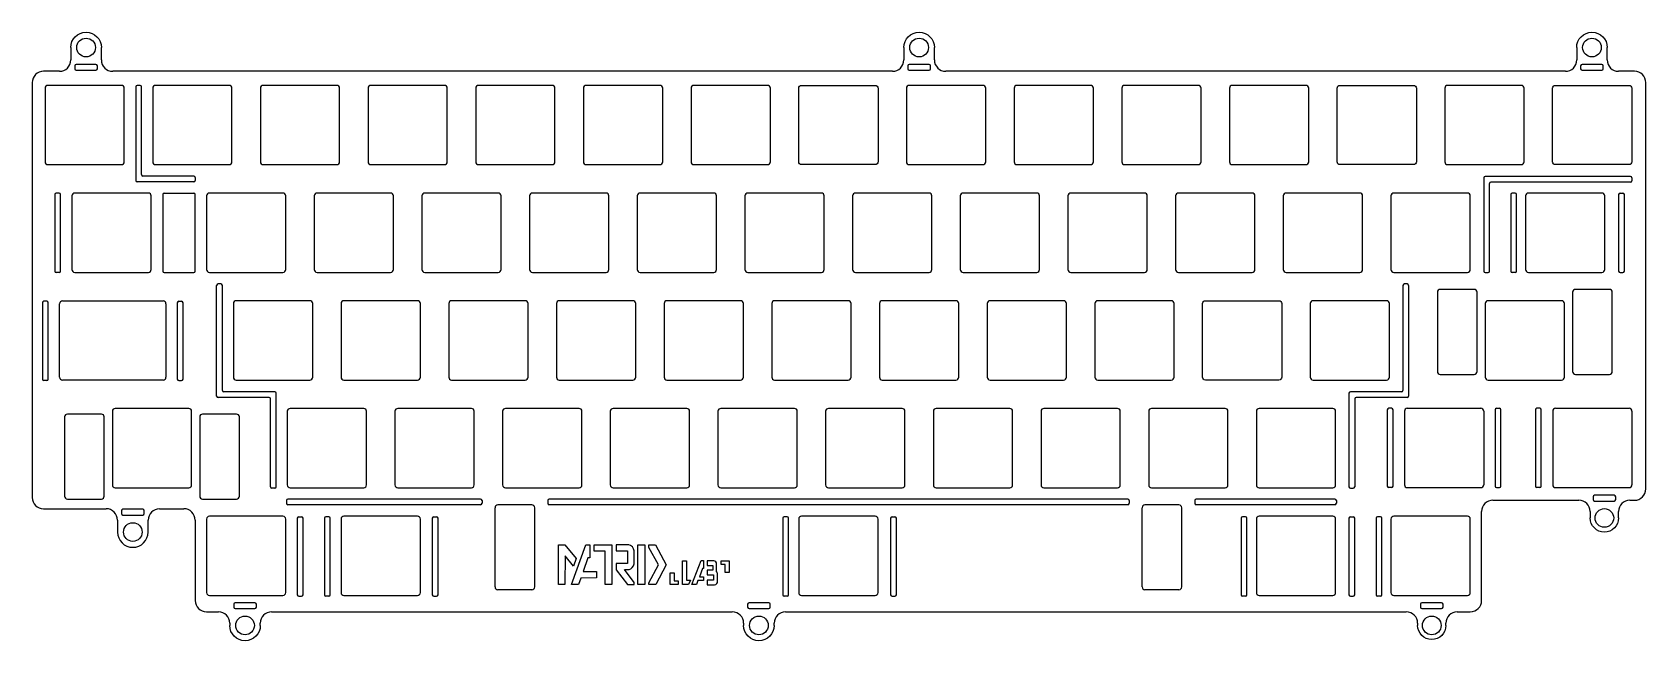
# Model space of a CAD drawing. Header units: millimetres. Extents: x 20 to 305, y 18 to 126.
import ezdxf

# ---------------------------------------------------------------- set-up
doc = ezdxf.new("R2010")
doc.units = ezdxf.units.MM
doc.linetypes.add('Continuous2', pattern=[0])

msp = doc.modelspace()

# ---------------------------------------------------------------- linework, layer by layer
at = {"color": 7, "linetype": 'Continuous2'}
for p, q in [((26.92, 123.15), (26.92, 120.95)), ((32.32, 120.95), (32.32, 123.15)), ((174.07, 123.15), (174.07, 120.95)), ((179.47, 120.95), (179.47, 123.15)), ((292.92, 123.15), (292.92, 120.95)), ((298.32, 120.95), (298.32, 123.15)), ((20.12, 116.95), (20.12, 43.7)), ((24.92, 118.95), (22.12, 118.95)), ((172.07, 118.95), (34.32, 118.95)), ((290.92, 118.95), (181.47, 118.95)), ((303.12, 118.95), (300.32, 118.95)), ((305.12, 45.2), (305.12, 116.95)), ((24.95, 64.91), (24.95, 77.91)), ((25.45, 78.41), (43.22, 78.41)), ((43.72, 77.91), (43.72, 64.91)), ((43.22, 64.41), (25.45, 64.41)), ((278.13, 43.2), (293.31, 43.2)), ((302.31, 43.2), (303.12, 43.2)), ((22.12, 41.7), (33.18, 41.7)), ((42.57, 41.69), (46.89, 41.7)), ((276.13, 25.5), (276.13, 41.2)), ((295.31, 41.2), (295.31, 40.07)), ((300.31, 40.07), (300.31, 41.2)), ((35.18, 39.7), (35.18, 37.59)), ((40.58, 37.59), (40.58, 39.69)), ((48.89, 39.7), (48.89, 25.5)), ((50.89, 23.5), (53, 23.5)), ((62.4, 23.5), (143.77, 23.5)), ((153.17, 23.5), (262.82, 23.5)), ((271.82, 23.5), (274.13, 23.5)), ((55, 21.5), (55, 21.1)), ((60.4, 21.1), (60.4, 21.5)), ((145.77, 21.5), (145.77, 21.1)), ((151.17, 21.1), (151.17, 21.5)), ((264.82, 21.5), (264.82, 21.1)), ((269.82, 21.1), (269.82, 21.5))]:
    msp.add_line(p, q, dxfattribs=at)
at = {"color": 7}
for p, q in [((27.62, 119.9), (27.62, 119.39)), ((29.62, 120.15), (27.87, 120.15)), ((31.37, 120.15), (29.62, 120.15)), ((31.62, 119.39), (31.62, 119.9)), ((174.77, 119.9), (174.77, 119.39)), ((176.77, 120.15), (175.02, 120.15)), ((178.52, 120.15), (176.77, 120.15)), ((178.77, 119.39), (178.77, 119.9)), ((293.62, 119.9), (293.62, 119.39)), ((295.62, 120.15), (293.87, 120.15)), ((297.37, 120.15), (295.62, 120.15)), ((297.62, 119.39), (297.62, 119.9)), ((27.87, 119.14), (31.37, 119.14)), ((175.02, 119.14), (178.52, 119.14)), ((293.87, 119.14), (297.37, 119.14)), ((38.39, 116.22), (38.39, 99.69)), ((39.15, 116.47), (38.64, 116.47)), ((39.4, 100.7), (39.4, 116.22)), ((48.67, 100.45), (39.65, 100.45)), ((48.92, 100.2), (48.92, 99.69)), ((276.51, 100.14), (276.51, 83.67)), ((302.4, 100.39), (276.76, 100.39)), ((24.1, 97.17), (24.1, 83.67)), ((24.86, 97.42), (24.35, 97.42)), ((25.11, 83.67), (25.11, 97.17)), ((48.67, 99.44), (38.64, 99.44)), ((43.15, 97.17), (43.15, 83.67)), ((43.4, 97.42), (48.67, 97.42)), ((48.92, 83.67), (48.92, 97.17)), ((277.52, 83.67), (277.52, 99.13)), ((302.4, 99.38), (277.77, 99.38)), ((281.28, 97.17), (281.28, 83.67)), ((282.04, 97.42), (281.53, 97.42)), ((282.29, 83.67), (282.29, 97.17)), ((300.33, 97.17), (300.33, 83.67)), ((300.58, 97.42), (301.09, 97.42)), ((301.34, 83.67), (301.34, 97.17)), ((24.86, 83.42), (24.35, 83.42)), ((43.4, 83.42), (48.67, 83.42)), ((276.76, 83.42), (277.27, 83.42)), ((282.04, 83.42), (281.53, 83.42)), ((300.58, 83.42), (301.09, 83.42)), ((52.68, 61.59), (52.68, 81.15)), ((53.44, 81.4), (52.93, 81.4)), ((53.69, 62.6), (53.69, 81.15)), ((262.23, 81.15), (262.23, 62.6)), ((262.99, 81.4), (262.48, 81.4)), ((263.24, 81.15), (263.24, 61.59)), ((21.93, 78.09), (21.93, 64.59)), ((22.69, 78.34), (22.18, 78.34)), ((22.94, 64.59), (22.94, 78.09)), ((45.74, 78.09), (45.74, 64.59)), ((45.99, 78.34), (46.5, 78.34)), ((46.75, 64.59), (46.75, 78.09)), ((22.69, 64.34), (22.18, 64.34)), ((45.99, 64.34), (46.5, 64.34)), ((61.95, 61.34), (52.93, 61.34)), ((62.96, 62.35), (53.94, 62.35)), ((62.2, 45.57), (62.2, 61.09)), ((63.21, 45.57), (63.21, 62.1)), ((252.7, 62.1), (252.7, 45.57)), ((261.98, 62.35), (252.95, 62.35)), ((253.71, 61.09), (253.71, 45.57)), ((262.99, 61.34), (253.96, 61.34)), ((259.47, 59.19), (259.47, 45.69)), ((260.23, 59.44), (259.72, 59.44)), ((260.48, 45.69), (260.48, 59.19)), ((262.5, 58.94), (262.5, 45.94)), ((263, 59.44), (276, 59.44)), ((276.5, 58.94), (276.5, 45.94)), ((278.52, 59.19), (278.52, 45.69)), ((278.77, 59.44), (279.28, 59.44)), ((279.53, 45.69), (279.53, 59.19)), ((285.66, 59.19), (285.66, 45.69)), ((286.42, 59.44), (285.91, 59.44)), ((286.67, 45.69), (286.67, 59.19)), ((288.69, 58.94), (288.69, 45.94)), ((289.19, 59.44), (302.19, 59.44)), ((302.69, 58.94), (302.69, 45.94)), ((62.96, 45.32), (62.45, 45.32)), ((65.02, 43.17), (65.02, 42.66)), ((99.31, 43.42), (65.27, 43.42)), ((213.61, 43.42), (111.41, 43.42)), ((250.22, 43.42), (225.71, 43.42)), ((250.47, 43.17), (250.47, 42.66)), ((252.95, 45.32), (253.46, 45.32)), ((260.23, 45.44), (259.72, 45.44)), ((263, 45.44), (276, 45.44)), ((278.77, 45.44), (279.28, 45.44)), ((286.42, 45.44), (285.91, 45.44)), ((289.19, 45.44), (302.19, 45.44)), ((295.81, 43.83), (295.81, 43.32)), ((299.56, 44.08), (296.06, 44.08)), ((296.06, 43.07), (297.81, 43.07)), ((297.81, 43.07), (299.56, 43.07)), ((299.81, 43.32), (299.81, 43.83)), ((35.88, 41.35), (35.88, 40.84)), ((39.63, 41.6), (36.13, 41.6)), ((36.13, 40.59), (37.88, 40.59)), ((37.88, 40.59), (39.63, 40.59)), ((39.88, 40.84), (39.88, 41.35)), ((99.31, 42.41), (65.27, 42.41)), ((66.93, 40.02), (66.93, 26.52)), ((67.18, 40.27), (67.69, 40.27)), ((67.94, 26.52), (67.94, 40.02)), ((71.73, 40.02), (71.73, 26.52)), ((72.49, 40.27), (71.98, 40.27)), ((72.74, 26.52), (72.74, 40.02)), ((90.78, 40.02), (90.78, 26.52)), ((91.03, 40.27), (91.54, 40.27)), ((91.79, 26.52), (91.79, 40.02)), ((101.86, 27.89), (101.86, 41.89)), ((108.36, 42.39), (102.36, 42.39)), ((108.86, 27.89), (108.86, 41.89)), ((213.61, 42.41), (111.41, 42.41)), ((152.69, 40.02), (152.69, 26.52)), ((153.45, 40.27), (152.94, 40.27)), ((153.7, 26.52), (153.7, 40.02)), ((171.74, 40.02), (171.74, 26.52)), ((171.99, 40.27), (172.5, 40.27)), ((172.75, 26.52), (172.75, 40.02)), ((216.16, 27.89), (216.16, 41.89)), ((222.66, 42.39), (216.66, 42.39)), ((223.16, 27.89), (223.16, 41.89)), ((250.22, 42.41), (225.71, 42.41)), ((233.65, 40.02), (233.65, 26.52)), ((234.41, 40.27), (233.9, 40.27)), ((234.66, 26.52), (234.66, 40.02)), ((252.7, 40.02), (252.7, 26.52)), ((252.95, 40.27), (253.46, 40.27)), ((253.71, 26.52), (253.71, 40.02)), ((257.5, 40.02), (257.5, 26.52)), ((258.26, 40.27), (257.75, 40.27)), ((258.51, 26.52), (258.51, 40.02)), ((67.18, 26.27), (67.69, 26.27)), ((72.49, 26.27), (71.98, 26.27)), ((91.03, 26.27), (91.54, 26.27)), ((108.36, 27.39), (102.36, 27.39)), ((153.45, 26.27), (152.94, 26.27)), ((171.99, 26.27), (172.5, 26.27)), ((222.66, 27.39), (216.66, 27.39)), ((234.41, 26.27), (233.9, 26.27)), ((252.95, 26.27), (253.46, 26.27)), ((258.26, 26.27), (257.75, 26.27)), ((55.7, 24.86), (55.7, 24.35)), ((59.45, 25.11), (55.95, 25.11)), ((55.95, 24.1), (57.7, 24.1)), ((57.7, 24.1), (59.45, 24.1)), ((59.7, 24.35), (59.7, 24.86)), ((146.47, 24.86), (146.47, 24.35)), ((150.22, 25.11), (146.72, 25.11)), ((146.72, 24.1), (148.47, 24.1)), ((148.47, 24.1), (150.22, 24.1)), ((150.47, 24.35), (150.47, 24.86)), ((265.32, 24.86), (265.32, 24.35)), ((269.07, 25.11), (265.57, 25.11)), ((265.57, 24.1), (267.32, 24.1)), ((267.32, 24.1), (269.07, 24.1)), ((269.32, 24.35), (269.32, 24.86))]:
    msp.add_line(p, q, dxfattribs=at)
for p, q in [((302.65, 100.14), (302.65, 99.63)), ((99.56, 43.17), (99.56, 42.66)), ((111.16, 43.17), (111.16, 42.66)), ((213.86, 43.17), (213.86, 42.66)), ((225.46, 43.17), (225.46, 42.66))]:
    msp.add_line(p, q)
for points in [[(35.87, 116.47), (22.87, 116.47, 0.414214), (22.37, 115.97), (22.37, 102.97, 0.414214), (22.87, 102.47), (35.87, 102.47, 0.414214), (36.37, 102.97), (36.37, 115.97, 0.414214)], [(41.89, 102.47), (54.89, 102.47, 0.414214), (55.39, 102.97), (55.39, 115.97, 0.414214), (54.89, 116.47), (41.89, 116.47, 0.414214), (41.39, 115.97), (41.39, 102.97, 0.414214)], [(74.41, 115.97, 0.414214), (73.91, 116.47), (60.91, 116.47, 0.414214), (60.41, 115.97), (60.41, 102.97, 0.414214), (60.91, 102.47), (73.91, 102.47, 0.414214), (74.41, 102.97)], [(79.93, 116.47, 0.414214), (79.43, 115.97), (79.43, 102.97, 0.414214), (79.93, 102.47), (92.93, 102.47, 0.414214), (93.43, 102.97), (93.43, 115.97, 0.414214), (92.93, 116.47)], [(111.95, 102.47, 0.414214), (112.45, 102.97), (112.45, 115.97, 0.414214), (111.95, 116.47), (98.95, 116.47, 0.414214), (98.45, 115.97), (98.45, 102.97, 0.414214), (98.95, 102.47)], [(117.97, 116.47, 0.414214), (117.47, 115.97), (117.47, 102.97, 0.414214), (117.97, 102.47), (130.97, 102.47, 0.414214), (131.47, 102.97), (131.47, 115.97, 0.414214), (130.97, 116.47)], [(150.49, 115.97, 0.414214), (149.99, 116.47), (136.99, 116.47, 0.414214), (136.49, 115.97), (136.49, 102.97, 0.414214), (136.99, 102.47), (149.99, 102.47, 0.414214), (150.49, 102.97)], [(169.01, 102.47), (156.01, 102.47, -0.414214), (155.51, 102.97), (155.51, 115.97, -0.414214), (156.01, 116.47), (169.01, 116.47, -0.414214), (169.51, 115.97), (169.51, 102.97, -0.414214)], [(188.53, 115.97, 0.414214), (188.03, 116.47), (175.03, 116.47, 0.414214), (174.53, 115.97), (174.53, 102.97, 0.414214), (175.03, 102.47), (188.03, 102.47, 0.414214), (188.53, 102.97)], [(207.05, 116.47), (194.05, 116.47, 0.414214), (193.55, 115.97), (193.55, 102.97, 0.414214), (194.05, 102.47), (207.05, 102.47, 0.414214), (207.55, 102.97), (207.55, 115.97, 0.414214)], [(226.57, 115.97, 0.414214), (226.07, 116.47), (213.07, 116.47, 0.414214), (212.57, 115.97), (212.57, 102.97, 0.414214), (213.07, 102.47), (226.07, 102.47, 0.414214), (226.57, 102.97)], [(245.59, 102.97), (245.59, 115.97, 0.414214), (245.09, 116.47), (232.09, 116.47, 0.414214), (231.59, 115.97), (231.59, 102.97, 0.414214), (232.09, 102.47), (245.09, 102.47, 0.414214)], [(264.11, 116.47, -0.414214), (264.61, 115.97), (264.61, 102.97, -0.414214), (264.11, 102.47), (251.11, 102.47, -0.414214), (250.61, 102.97), (250.61, 115.97, -0.414214), (251.11, 116.47)], [(283.63, 102.97), (283.63, 115.97, 0.414214), (283.13, 116.47), (270.13, 116.47, 0.414214), (269.63, 115.97), (269.63, 102.97, 0.414214), (270.13, 102.47), (283.13, 102.47, 0.414214)], [(302.15, 116.47, -0.414214), (302.65, 115.97), (302.65, 102.97, -0.414214), (302.15, 102.47), (289.15, 102.47, -0.414214), (288.65, 102.97), (288.65, 115.97, -0.414214), (289.15, 116.47)], [(41.12, 83.95), (41.12, 96.95, 0.414214), (40.62, 97.45), (27.62, 97.45, 0.414214), (27.12, 96.95), (27.12, 83.95, 0.414214), (27.62, 83.45), (40.62, 83.45, 0.414214)], [(50.9, 96.95), (50.9, 83.95, 0.414214), (51.4, 83.45), (64.4, 83.45, 0.414214), (64.9, 83.95), (64.9, 96.95, 0.414214), (64.4, 97.45), (51.4, 97.45, 0.414214)], [(69.92, 83.95, 0.414214), (70.42, 83.45), (83.42, 83.45, 0.414214), (83.92, 83.95), (83.92, 96.95, 0.414214), (83.42, 97.45), (70.42, 97.45, 0.414214), (69.92, 96.95)], [(102.94, 96.95, 0.414214), (102.44, 97.45), (89.44, 97.45, 0.414214), (88.94, 96.95), (88.94, 83.95, 0.414214), (89.44, 83.45), (102.44, 83.45, 0.414214), (102.94, 83.95)], [(107.96, 96.95), (107.96, 83.95, 0.414214), (108.46, 83.45), (121.46, 83.45, 0.414214), (121.96, 83.95), (121.96, 96.95, 0.414214), (121.46, 97.45), (108.46, 97.45, 0.414214)], [(127.48, 97.45, 0.414214), (126.98, 96.95), (126.98, 83.95, 0.414214), (127.48, 83.45), (140.48, 83.45, 0.414214), (140.98, 83.95), (140.98, 96.95, 0.414214), (140.48, 97.45)], [(160, 83.95), (160, 96.95, 0.414214), (159.5, 97.45), (146.5, 97.45, 0.414214), (146, 96.95), (146, 83.95, 0.414214), (146.5, 83.45), (159.5, 83.45, 0.414214)], [(179.02, 83.95), (179.02, 96.95, 0.414214), (178.52, 97.45), (165.52, 97.45, 0.414214), (165.02, 96.95), (165.02, 83.95, 0.414214), (165.52, 83.45), (178.52, 83.45, 0.414214)], [(197.54, 97.45), (184.54, 97.45, 0.414214), (184.04, 96.95), (184.04, 83.95, 0.414214), (184.54, 83.45), (197.54, 83.45, 0.414214), (198.04, 83.95), (198.04, 96.95, 0.414214)], [(217.06, 83.95), (217.06, 96.95, 0.414214), (216.56, 97.45), (203.56, 97.45, 0.414214), (203.06, 96.95), (203.06, 83.95, 0.414214), (203.56, 83.45), (216.56, 83.45, 0.414214)], [(222.08, 96.95), (222.08, 83.95, 0.414214), (222.58, 83.45), (235.58, 83.45, 0.414214), (236.08, 83.95), (236.08, 96.95, 0.414214), (235.58, 97.45), (222.58, 97.45, 0.414214)], [(241.1, 83.95, 0.414214), (241.6, 83.45), (254.6, 83.45, 0.414214), (255.1, 83.95), (255.1, 96.95, 0.414214), (254.6, 97.45), (241.6, 97.45, 0.414214), (241.1, 96.95)], [(274.12, 96.95, 0.414214), (273.62, 97.45), (260.62, 97.45, 0.414214), (260.12, 96.95), (260.12, 83.95, 0.414214), (260.62, 83.45), (273.62, 83.45, 0.414214), (274.12, 83.95)], [(297.39, 97.45), (284.39, 97.45, 0.414214), (283.89, 96.95), (283.89, 83.95, 0.414214), (284.39, 83.45), (297.39, 83.45, 0.414214), (297.89, 83.95), (297.89, 96.95, 0.414214)], [(268.82, 80.43, 0.414214), (268.32, 79.93), (268.32, 65.93, 0.414214), (268.82, 65.43), (274.82, 65.43, 0.414214), (275.32, 65.93), (275.32, 79.93, 0.414214), (274.82, 80.43)], [(298.7, 80.43), (292.7, 80.43, 0.414214), (292.2, 79.93), (292.2, 65.93, 0.414214), (292.7, 65.43), (298.7, 65.43, 0.414214), (299.2, 65.93), (299.2, 79.93, 0.414214)], [(69.65, 64.93), (69.65, 77.93, 0.414214), (69.15, 78.43), (56.15, 78.43, 0.414214), (55.65, 77.93), (55.65, 64.93, 0.414214), (56.15, 64.43), (69.15, 64.43, 0.414214)], [(75.17, 78.43, 0.414214), (74.67, 77.93), (74.67, 64.93, 0.414214), (75.17, 64.43), (88.17, 64.43, 0.414214), (88.67, 64.93), (88.67, 77.93, 0.414214), (88.17, 78.43)], [(94.19, 78.43, 0.414214), (93.69, 77.93), (93.69, 64.93, 0.414214), (94.19, 64.43), (107.19, 64.43, 0.414214), (107.69, 64.93), (107.69, 77.93, 0.414214), (107.19, 78.43)], [(126.21, 78.43), (113.21, 78.43, 0.414214), (112.71, 77.93), (112.71, 64.93, 0.414214), (113.21, 64.43), (126.21, 64.43, 0.414214), (126.71, 64.93), (126.71, 77.93, 0.414214)], [(131.73, 77.93), (131.73, 64.93, 0.414214), (132.23, 64.43), (145.23, 64.43, 0.414214), (145.73, 64.93), (145.73, 77.93, 0.414214), (145.23, 78.43), (132.23, 78.43, 0.414214)], [(164.75, 64.93), (164.75, 77.93, 0.414214), (164.25, 78.43), (151.25, 78.43, 0.414214), (150.75, 77.93), (150.75, 64.93, 0.414214), (151.25, 64.43), (164.25, 64.43, 0.414214)], [(170.27, 78.43, 0.414214), (169.77, 77.93), (169.77, 64.93, 0.414214), (170.27, 64.43), (183.27, 64.43, 0.414214), (183.77, 64.93), (183.77, 77.93, 0.414214), (183.27, 78.43)], [(202.29, 64.43, 0.414214), (202.79, 64.93), (202.79, 77.93, 0.414214), (202.29, 78.43), (189.29, 78.43, 0.414214), (188.79, 77.93), (188.79, 64.93, 0.414214), (189.29, 64.43)], [(221.81, 64.93), (221.81, 77.93, 0.414214), (221.31, 78.43), (208.31, 78.43, 0.414214), (207.81, 77.93), (207.81, 64.93, 0.414214), (208.31, 64.43), (221.31, 64.43, 0.414214)], [(240.33, 78.43, -0.414214), (240.83, 77.93), (240.83, 64.93, -0.414214), (240.33, 64.43), (227.33, 64.43, -0.414214), (226.83, 64.93), (226.83, 77.93, -0.414214), (227.33, 78.43)], [(259.35, 64.43, 0.414214), (259.85, 64.93), (259.85, 77.93, 0.414214), (259.35, 78.43), (246.35, 78.43, 0.414214), (245.85, 77.93), (245.85, 64.93, 0.414214), (246.35, 64.43)], [(277.26, 78.43, 0.414214), (276.76, 77.93), (276.76, 64.93, 0.414214), (277.26, 64.43), (290.26, 64.43, 0.414214), (290.76, 64.93), (290.76, 77.93, 0.414214), (290.26, 78.43)], [(32.32, 58.41), (26.32, 58.41, 0.414214), (25.82, 57.91), (25.82, 43.91, 0.414214), (26.32, 43.41), (32.32, 43.41, 0.414214), (32.82, 43.91), (32.82, 57.91, 0.414214)], [(47.76, 45.41, 0.414214), (48.26, 45.91), (48.26, 58.91, 0.414214), (47.76, 59.41), (34.76, 59.41, 0.414214), (34.26, 58.91), (34.26, 45.91, 0.414214), (34.76, 45.41)], [(56.7, 57.91, 0.414214), (56.2, 58.41), (50.2, 58.41, 0.414214), (49.7, 57.91), (49.7, 43.91, 0.414214), (50.2, 43.41), (56.2, 43.41, 0.414214), (56.7, 43.91)], [(65.66, 45.41), (78.66, 45.41, 0.414214), (79.16, 45.91), (79.16, 58.91, 0.414214), (78.66, 59.41), (65.66, 59.41, 0.414214), (65.16, 58.91), (65.16, 45.91, 0.414214)], [(84.68, 59.41, 0.414214), (84.18, 58.91), (84.18, 45.91, 0.414214), (84.68, 45.41), (97.68, 45.41, 0.414214), (98.18, 45.91), (98.18, 58.91, 0.414214), (97.68, 59.41)], [(103.7, 45.41), (116.7, 45.41, 0.414214), (117.2, 45.91), (117.2, 58.91, 0.414214), (116.7, 59.41), (103.7, 59.41, 0.414214), (103.2, 58.91), (103.2, 45.91, 0.414214)], [(122.22, 58.91), (122.22, 45.91, 0.414214), (122.72, 45.41), (135.72, 45.41, 0.414214), (136.22, 45.91), (136.22, 58.91, 0.414214), (135.72, 59.41), (122.72, 59.41, 0.414214)], [(155.24, 45.91), (155.24, 58.91, 0.414214), (154.74, 59.41), (141.74, 59.41, 0.414214), (141.24, 58.91), (141.24, 45.91, 0.414214), (141.74, 45.41), (154.74, 45.41, 0.414214)], [(160.26, 58.91), (160.26, 45.91, 0.414214), (160.76, 45.41), (173.76, 45.41, 0.414214), (174.26, 45.91), (174.26, 58.91, 0.414214), (173.76, 59.41), (160.76, 59.41, 0.414214)], [(179.28, 58.91), (179.28, 45.91, 0.414214), (179.78, 45.41), (192.78, 45.41, 0.414214), (193.28, 45.91), (193.28, 58.91, 0.414214), (192.78, 59.41), (179.78, 59.41, 0.414214)], [(198.3, 45.91, 0.414214), (198.8, 45.41), (211.8, 45.41, 0.414214), (212.3, 45.91), (212.3, 58.91, 0.414214), (211.8, 59.41), (198.8, 59.41, 0.414214), (198.3, 58.91)], [(217.82, 45.41), (230.82, 45.41, 0.414214), (231.32, 45.91), (231.32, 58.91, 0.414214), (230.82, 59.41), (217.82, 59.41, 0.414214), (217.32, 58.91), (217.32, 45.91, 0.414214)], [(250.34, 58.91, 0.414214), (249.84, 59.41), (236.84, 59.41, 0.414214), (236.34, 58.91), (236.34, 45.91, 0.414214), (236.84, 45.41), (249.84, 45.41, 0.414214), (250.34, 45.91)], [(64.4, 40.39), (51.4, 40.39, 0.414214), (50.9, 39.89), (50.9, 26.89, 0.414214), (51.4, 26.39), (64.4, 26.39, 0.414214), (64.9, 26.89), (64.9, 39.89, 0.414214)], [(88.17, 26.39, 0.414214), (88.67, 26.89), (88.67, 39.89, 0.414214), (88.17, 40.39), (75.17, 40.39, 0.414214), (74.67, 39.89), (74.67, 26.89, 0.414214), (75.17, 26.39)], [(169.01, 26.39, 0.414214), (169.51, 26.89), (169.51, 39.89, 0.414214), (169.01, 40.39), (156.01, 40.39, 0.414214), (155.51, 39.89), (155.51, 26.89, 0.414214), (156.01, 26.39)], [(236.84, 26.39), (249.84, 26.39, 0.414214), (250.34, 26.89), (250.34, 39.89, 0.414214), (249.84, 40.39), (236.84, 40.39, 0.414214), (236.34, 39.89), (236.34, 26.89, 0.414214)], [(273.62, 40.39), (260.62, 40.39, 0.414214), (260.12, 39.89), (260.12, 26.89, 0.414214), (260.62, 26.39), (273.62, 26.39, 0.414214), (274.12, 26.89), (274.12, 39.89, 0.414214)]]:
    msp.add_lwpolyline(points, format="xyb", close=True, dxfattribs=at)
at = {"color": 7, "lineweight": -3}
for points in [[(114.21, 28.31), (113.09, 28.31), (113.09, 35.31), (114.21, 35.31), (116.2, 32.9), (115.7, 31.58), (114.23, 33.4), (114.21, 28.31)], [(115.38, 28.31), (117.91, 35.31), (118.62, 35.31), (118.62, 33.02), (118.26, 33.02), (117.42, 30.61), (119.79, 30.61), (119.79, 29.49), (117.02, 29.47), (116.62, 28.31), (115.38, 28.31)], [(119.38, 35.31), (122.5, 35.31), (122.5, 28.31), (121.32, 28.31), (121.32, 34.19), (119.38, 34.19), (119.38, 35.31)], [(127.11, 35.34), (128.29, 35.34), (128.29, 28.34), (127.11, 28.34), (127.11, 35.34)], [(129.05, 35.34), (130.23, 35.34), (132.11, 31.81), (130.29, 28.34), (129.05, 28.34), (129.05, 28.64), (130.76, 31.81), (129.05, 34.87), (129.05, 35.34)], [(134.99, 28.34), (134.99, 32.52), (135.7, 32.52), (135.7, 29.11), (136.4, 29.11), (136.05, 28.34), (134.99, 28.34)], [(136.61, 28.31), (138.29, 32.55), (138.7, 32.55), (138.7, 31.16), (138.53, 31.16), (137.97, 29.7), (138.7, 29.7), (138.7, 29.02), (137.7, 29.01), (137.43, 28.31), (136.61, 28.31)], [(141.81, 32.52), (143.22, 32.52), (143.22, 30.46), (142.52, 30.46), (142.52, 31.87), (141.81, 31.87), (141.81, 32.52)], [(134.23, 28.34), (132.82, 28.34), (132.82, 30.4), (133.52, 30.4), (133.52, 28.99), (134.23, 28.99), (134.23, 28.34)]]:
    msp.add_lwpolyline(points, dxfattribs=at)
at = {"color": 7, "linetype": 'Continuous2'}
for centre in [(29.62, 123.15), (176.77, 123.15), (295.62, 123.15), (297.81, 40.07), (37.88, 37.59), (57.7, 21.1), (148.47, 21.1), (267.32, 21.1)]:
    msp.add_circle(centre, 1.65, dxfattribs=at)
at = {"color": 7, "linetype": 'Continuous2', "extrusion": (0, 0, -1)}
for centre, radius, start, end in [((-29.62, 123.15), 2.7, 0, 180), ((-176.77, 123.15), 2.7, 0, 180), ((-295.62, 123.15), 2.7, 0, 180), ((-297.81, 40.07), 2.5, 180, 0), ((-57.7, 21.1), 2.7, 180, 0), ((-148.47, 21.1), 2.7, 180, 0), ((-267.32, 21.1), 2.5, 180, 0)]:
    msp.add_arc(centre, radius, start, end, dxfattribs=at)
at = {"color": 7, "linetype": 'Continuous2'}
for centre, radius, start, end in [((24.92, 120.95), 2, 270, 0), ((34.32, 120.95), 2, 180, 270), ((172.07, 120.95), 2, 270, 0), ((181.47, 120.95), 2, 180, 270), ((290.92, 120.95), 2, 270, 0), ((300.32, 120.95), 2, 180, 270), ((22.12, 116.95), 2, 89.9999, 180.0001), ((303.12, 116.95), 2, 0, 90), ((25.45, 77.91), 0.5, 90, 180), ((43.22, 77.91), 0.5, 0, 90), ((25.45, 64.91), 0.5, 180, 270), ((43.22, 64.91), 0.5, 270, 0), ((22.12, 43.7), 2, 180, 270), ((278.13, 41.2), 2, 90, 180), ((293.31, 41.2), 2, 0, 90), ((302.31, 41.2), 2, 90, 180), ((303.12, 45.2), 2, 270.0001, 359.9999), ((33.18, 39.7), 2, 0, 90), ((42.58, 39.69), 2, 90.1305, 180), ((46.89, 39.7), 2, 0, 90.1305), ((37.88, 37.59), 2.7, 180, 270), ((37.88, 37.59), 2.7, 270, 0), ((50.89, 25.5), 2, 180, 270), ((53, 21.5), 2, 0, 90), ((62.4, 21.5), 2, 90, 180), ((143.77, 21.5), 2, 0, 90), ((153.17, 21.5), 2, 90, 180), ((262.82, 21.5), 2, 0, 90), ((271.82, 21.5), 2, 90, 180), ((274.13, 25.5), 2, 270, 360)]:
    msp.add_arc(centre, radius, start, end, dxfattribs=at)
at = {"color": 7}
for centre, radius, start, end in [((27.87, 119.9), 0.25, 90, 180), ((31.37, 119.9), 0.25, 0, 90), ((175.02, 119.9), 0.25, 90, 180), ((178.52, 119.9), 0.25, 0, 90), ((293.87, 119.9), 0.25, 90, 180), ((297.37, 119.9), 0.25, 0, 90), ((27.87, 119.39), 0.25, 180, 270), ((31.37, 119.39), 0.25, 270, 0), ((175.02, 119.39), 0.25, 180, 270), ((178.52, 119.39), 0.25, 270, 0), ((293.87, 119.39), 0.25, 180, 270), ((297.37, 119.39), 0.25, 270, 0), ((38.64, 116.22), 0.25, 90, 180), ((39.15, 116.22), 0.25, 0, 90), ((39.65, 100.7), 0.25, 180, 270), ((48.67, 100.2), 0.25, 0, 90), ((276.76, 100.14), 0.25, 90, 180), ((24.35, 97.17), 0.25, 90, 180), ((24.86, 97.17), 0.25, 0, 90), ((38.64, 99.69), 0.25, 180, 270), ((43.4, 97.17), 0.25, 90, 180), ((48.67, 99.69), 0.25, 270, 0), ((48.67, 97.17), 0.25, 0, 90), ((277.77, 99.13), 0.25, 90, 180), ((281.53, 97.17), 0.25, 90, 180), ((282.04, 97.17), 0.25, 0, 90), ((300.58, 97.17), 0.25, 90, 180), ((301.09, 97.17), 0.25, 0, 90), ((24.35, 83.67), 0.25, 180, 270), ((24.86, 83.67), 0.25, 270, 0), ((43.4, 83.67), 0.25, 180, 270), ((48.67, 83.67), 0.25, 270, 0), ((276.76, 83.67), 0.25, 180, 270), ((277.27, 83.67), 0.25, 270, 0), ((281.53, 83.67), 0.25, 180, 270), ((282.04, 83.67), 0.25, 270, 0), ((300.58, 83.67), 0.25, 180, 270), ((301.09, 83.67), 0.25, 270, 0), ((52.93, 81.15), 0.25, 90, 180), ((53.44, 81.15), 0.25, 0, 90), ((262.48, 81.15), 0.25, 90, 180), ((262.99, 81.15), 0.25, 0, 90), ((22.18, 78.09), 0.25, 90, 180), ((22.69, 78.09), 0.25, 0, 90), ((45.99, 78.09), 0.25, 90, 180), ((46.5, 78.09), 0.25, 0, 90), ((22.18, 64.59), 0.25, 180, 270), ((22.69, 64.59), 0.25, 270, 0), ((45.99, 64.59), 0.25, 180, 270), ((46.5, 64.59), 0.25, 270, 0), ((52.93, 61.59), 0.25, 180, 270), ((53.94, 62.6), 0.25, 180, 270), ((61.95, 61.09), 0.25, 0, 90), ((62.96, 62.1), 0.25, 0, 90), ((252.95, 62.1), 0.25, 90, 180), ((253.96, 61.09), 0.25, 90, 180), ((261.98, 62.6), 0.25, 270, 0), ((262.99, 61.59), 0.25, 270, 0), ((259.72, 59.19), 0.25, 90, 180), ((260.23, 59.19), 0.25, 0, 90), ((263, 58.94), 0.5, 90, 180), ((276, 58.94), 0.5, 0, 90), ((278.77, 59.19), 0.25, 90, 180), ((279.28, 59.19), 0.25, 0, 90), ((285.91, 59.19), 0.25, 90, 180), ((286.42, 59.19), 0.25, 0, 90), ((289.19, 58.94), 0.5, 90, 180), ((302.19, 58.94), 0.5, 0, 90), ((259.72, 45.69), 0.25, 180, 270), ((260.23, 45.69), 0.25, 270, 0), ((263, 45.94), 0.5, 180, 270), ((276, 45.94), 0.5, 270, 0), ((278.77, 45.69), 0.25, 180, 270), ((279.28, 45.69), 0.25, 270, 0), ((285.91, 45.69), 0.25, 180, 270), ((286.42, 45.69), 0.25, 270, 0), ((289.19, 45.94), 0.5, 180, 270), ((302.19, 45.94), 0.5, 270, 0), ((62.45, 45.57), 0.25, 180, 270), ((62.96, 45.57), 0.25, 270, 0), ((65.27, 43.17), 0.25, 90, 180), ((250.22, 43.17), 0.25, 0, 90), ((252.95, 45.57), 0.25, 180, 270), ((253.46, 45.57), 0.25, 270, 0), ((296.06, 43.83), 0.25, 90, 180), ((296.06, 43.32), 0.25, 180, 270), ((299.56, 43.83), 0.25, 0, 90), ((299.56, 43.32), 0.25, 270, 0), ((36.13, 41.35), 0.25, 90, 180), ((36.13, 40.84), 0.25, 180, 270), ((39.63, 41.35), 0.25, 0, 90), ((39.63, 40.84), 0.25, 270, 0), ((65.27, 42.66), 0.25, 180, 270), ((67.18, 40.02), 0.25, 90, 180), ((67.69, 40.02), 0.25, 0, 90), ((71.98, 40.02), 0.25, 90, 180), ((72.49, 40.02), 0.25, 0, 90), ((91.03, 40.02), 0.25, 90, 180), ((91.54, 40.02), 0.25, 0, 90), ((102.36, 41.89), 0.5, 90, 180), ((108.36, 41.89), 0.5, 0, 90), ((152.94, 40.02), 0.25, 90, 180), ((153.45, 40.02), 0.25, 0, 90), ((171.99, 40.02), 0.25, 90, 180), ((172.5, 40.02), 0.25, 0, 90), ((216.66, 41.89), 0.5, 90, 180), ((222.66, 41.89), 0.5, 0, 90), ((233.9, 40.02), 0.25, 90, 180), ((234.41, 40.02), 0.25, 0, 90), ((250.22, 42.66), 0.25, 270, 0), ((252.95, 40.02), 0.25, 90, 180), ((253.46, 40.02), 0.25, 0, 90), ((257.75, 40.02), 0.25, 90, 180), ((258.26, 40.02), 0.25, 0, 90), ((67.18, 26.52), 0.25, 180, 270), ((67.69, 26.52), 0.25, 270, 0), ((71.98, 26.52), 0.25, 180, 270), ((72.49, 26.52), 0.25, 270, 0), ((91.03, 26.52), 0.25, 180, 270), ((91.54, 26.52), 0.25, 270, 0), ((102.36, 27.89), 0.5, 180, 270), ((108.36, 27.89), 0.5, 270, 0), ((152.94, 26.52), 0.25, 180, 270), ((153.45, 26.52), 0.25, 270, 0), ((171.99, 26.52), 0.25, 180, 270), ((172.5, 26.52), 0.25, 270, 0), ((216.66, 27.89), 0.5, 180, 270), ((222.66, 27.89), 0.5, 270, 0), ((233.9, 26.52), 0.25, 180, 270), ((234.41, 26.52), 0.25, 270, 0), ((252.95, 26.52), 0.25, 180, 270), ((253.46, 26.52), 0.25, 270, 0), ((257.75, 26.52), 0.25, 180, 270), ((258.26, 26.52), 0.25, 270, 0), ((55.95, 24.86), 0.25, 90, 180), ((55.95, 24.35), 0.25, 180, 270), ((59.45, 24.86), 0.25, 0, 90), ((59.45, 24.35), 0.25, 270, 0), ((146.72, 24.86), 0.25, 90, 180), ((146.72, 24.35), 0.25, 180, 270), ((150.22, 24.86), 0.25, 0, 90), ((150.22, 24.35), 0.25, 270, 0), ((265.57, 24.86), 0.25, 90, 180), ((265.57, 24.35), 0.25, 180, 270), ((269.07, 24.86), 0.25, 0, 90), ((269.07, 24.35), 0.25, 270, 0)]:
    msp.add_arc(centre, radius, start, end, dxfattribs=at)
for centre, start, end in [((302.4, 100.14), 0, 90), ((302.4, 99.63), 270, 0), ((99.31, 43.17), 0, 90), ((111.41, 43.17), 90, 180), ((213.61, 43.17), 0, 90), ((225.71, 43.17), 90, 180), ((99.31, 42.66), 270, 0), ((111.41, 42.66), 180, 270), ((213.61, 42.66), 270, 0), ((225.71, 42.66), 180, 270)]:
    msp.add_arc(centre, 0.25, start, end)
at = {"color": 7, "lineweight": -3}
for points, knots in [([(123.23, 35.34), (123.23, 35.34), (125, 35.34), (125.47, 35.34), (125.94, 35.34), (126.41, 34.75), (126.41, 34.28), (126.41, 34.05), (126.41, 32.46), (126.41, 31.99), (126.41, 31.52), (125.88, 30.99), (125.58, 30.99), (125.29, 30.99), (124.7, 30.99), (124.7, 30.99), (124.7, 30.99), (126.41, 28.7), (126.41, 28.7), (126.41, 28.7), (126.41, 28.34), (126.41, 28.34), (126.41, 28.34), (125.23, 28.34), (125.23, 28.34), (125.23, 28.34), (123.23, 30.93), (123.23, 30.93), (123.23, 30.93), (123.23, 32.05), (123.23, 32.05), (123.23, 32.05), (125.23, 32.05), (125.23, 32.05), (125.23, 32.05), (125.23, 34.28), (125.23, 34.28), (125.23, 34.28), (123.23, 34.28), (123.23, 34.28), (123.23, 34.28), (123.23, 35.34), (123.23, 35.34)], [0, 0, 0, 0, 1, 1, 1, 2, 2, 2, 3, 3, 3, 4, 4, 4, 5, 5, 5, 6, 6, 6, 7, 7, 7, 8, 8, 8, 9, 9, 9, 10, 10, 10, 11, 11, 11, 12, 12, 12, 13, 13, 13, 14, 14, 14, 14]), ([(139.34, 28.28), (139.34, 28.28), (139.34, 29.11), (139.34, 29.11), (139.34, 29.11), (140.46, 29.11), (140.46, 29.11), (140.46, 29.11), (140.46, 30.05), (140.46, 30.05), (140.46, 30.05), (139.34, 30.05), (139.34, 30.05), (139.34, 30.05), (139.34, 30.87), (139.34, 30.87), (139.34, 30.87), (140.34, 30.87), (140.34, 30.87), (140.34, 30.87), (140.34, 31.69), (140.34, 31.69), (140.34, 31.69), (139.34, 31.69), (139.34, 31.69), (139.34, 31.69), (139.34, 32.52), (139.34, 32.52), (139.34, 32.52), (140.28, 32.52), (140.52, 32.52), (140.75, 32.52), (140.99, 32.22), (140.99, 31.99), (140.99, 31.75), (140.99, 30.58), (140.99, 30.58), (140.99, 30.58), (141.17, 30.46), (141.17, 30.22), (141.17, 29.99), (141.17, 29.28), (141.17, 28.93), (141.17, 28.58), (140.93, 28.28), (140.64, 28.28), (140.34, 28.28), (139.34, 28.28), (139.34, 28.28)], [0, 0, 0, 0, 1, 1, 1, 2, 2, 2, 3, 3, 3, 4, 4, 4, 5, 5, 5, 6, 6, 6, 7, 7, 7, 8, 8, 8, 9, 9, 9, 10, 10, 10, 11, 11, 11, 12, 12, 12, 13, 13, 13, 14, 14, 14, 15, 15, 15, 16, 16, 16, 16])]:
    msp.add_open_spline(points, degree=3, knots=knots, dxfattribs=at)

doc.saveas('drawing.dxf')
